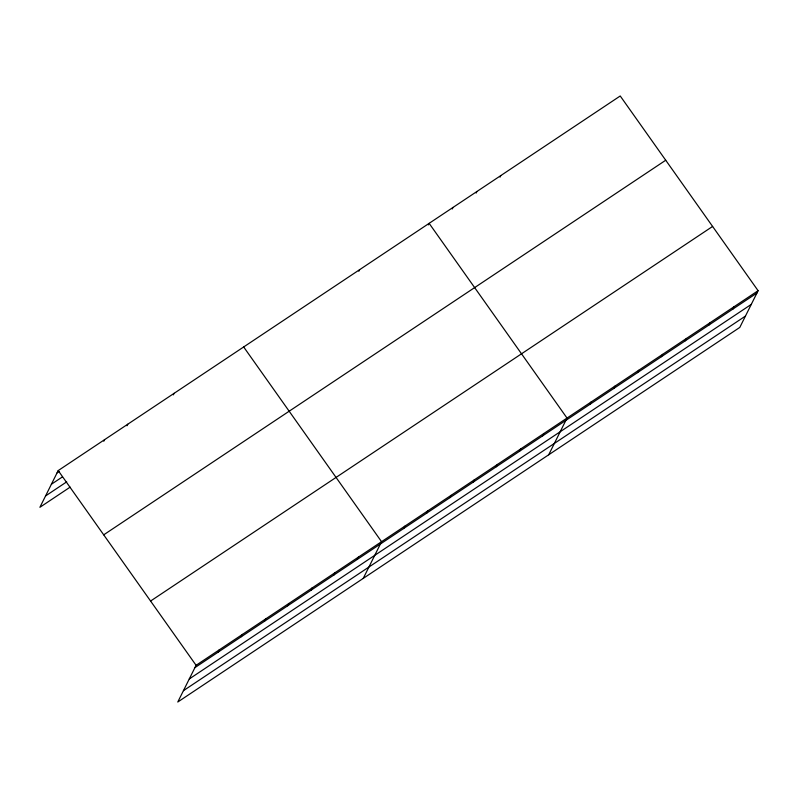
<?xml version="1.0" encoding="UTF-8"?>
<svg xmlns="http://www.w3.org/2000/svg" width="798" height="798" viewBox="0 0 798 798"><rect width="100%" height="100%" fill="white"/><g stroke="black" fill="none" stroke-linecap="round" stroke-linejoin="round"><path stroke-width="1.2" d="M758.1 290.701L196.089 665.303L177.774 702.021L739.796 327.419L758.1 290.701L620.226 95.979L58.204 470.581L39.9 507.299L70.134 487.139M103.8 441.224L104.578 439.668M126.982 425.773L127.76 424.217M173.356 394.86L174.124 393.314M358.821 271.25L359.589 269.704M428.366 224.886L429.134 223.34L567.019 418.062L548.705 454.79M218.113 652.165L219.27 649.841M452.257 208.966L453.025 207.42M241.295 636.714L242.452 634.39M476.137 193.046L476.905 191.5M264.477 621.263L265.634 618.939M500.027 177.126L500.795 175.58M287.659 605.812L288.816 603.488M310.841 590.36L311.998 588.036M334.023 574.909L335.18 572.585M357.215 559.458L358.372 557.134M363.24 578.4L381.554 541.682L243.669 346.96M403.579 528.555L404.736 526.231M426.76 513.094L427.918 510.78M449.942 497.643L451.099 495.329M473.124 482.192L474.281 479.877M496.306 466.74L497.463 464.416M519.488 451.289L520.645 448.965M542.67 435.838L543.837 433.514M589.742 404.466L590.899 402.142M613.632 388.546L614.789 386.222M637.512 372.626L638.669 370.302M661.402 356.706L662.559 354.382M685.283 340.786L686.44 338.462M709.173 324.866L710.33 322.542M733.053 308.946L734.21 306.622M57.047 472.895L59.072 471.558M51.391 484.246L62.483 476.865M45.556 495.947L66.723 481.842M103.71 534.83L665.722 160.238M150.583 601.044L712.604 226.442M194.931 667.617L756.943 293.026M189.266 678.968L751.287 304.377M183.44 690.669L745.452 316.068M58.204 470.581L196.089 665.303"/></g></svg>
